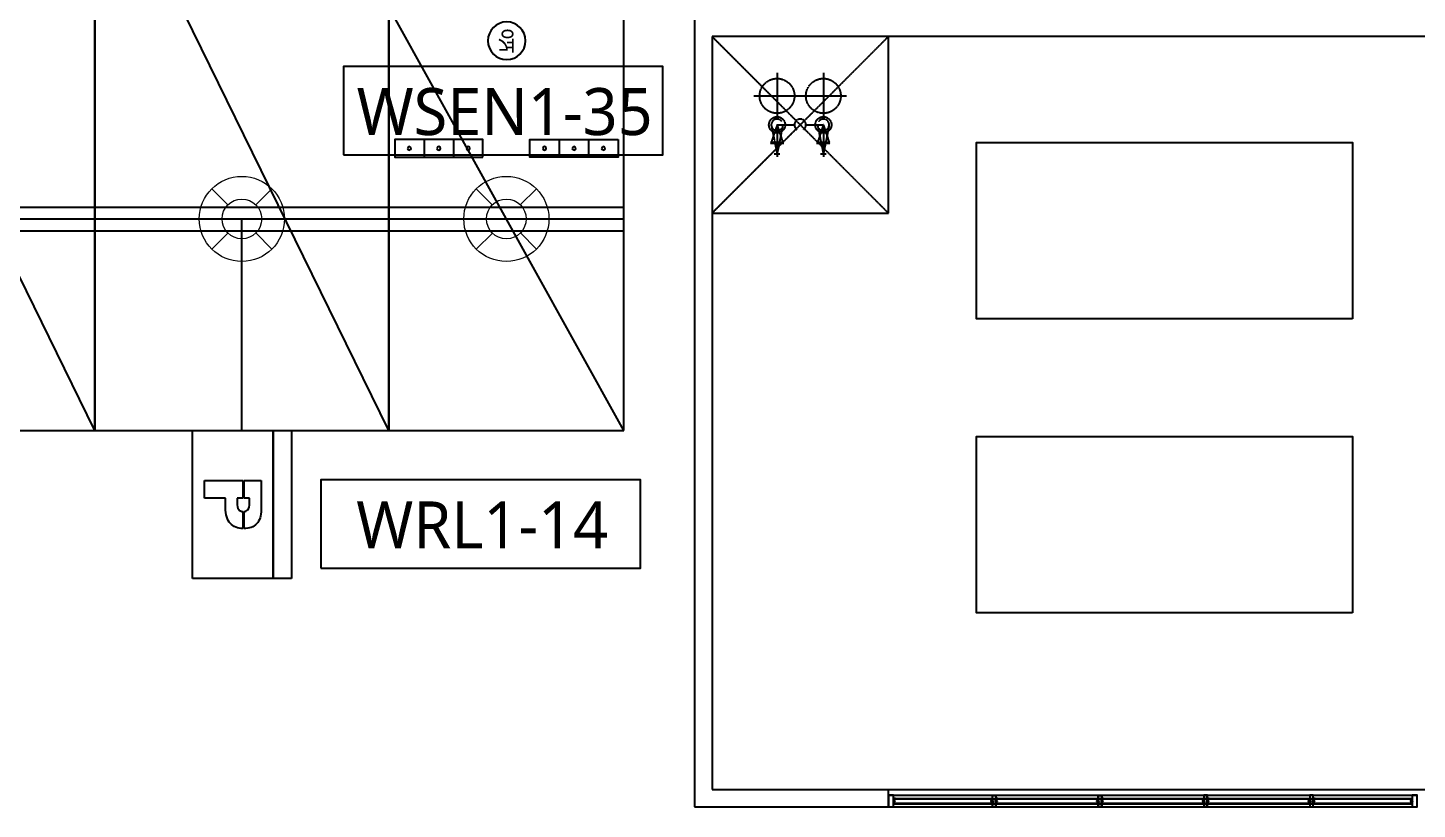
# Model space of a CAD drawing. Header units: millimetres. Extents: x -38475 to 94728, y -31127 to 90245.
# Drawn here: x 8404 to 20224, y 60176 to 66820 of the extents above; entities that cross this region are included whole.
import ezdxf
from ezdxf.enums import TextEntityAlignment as Align

# ---------------------------------------------------------------- set-up
doc = ezdxf.new("R2010")
doc.units = ezdxf.units.MM
doc.linetypes.add('AUDIT_D_080121100638-0', pattern=[0])
doc.linetypes.add('xr_plan$0$CENTER2', pattern=[1.125, 0.75, -0.125, 0.125, -0.125])
for name, color, linetype in [('e-plan', 9, 'Continuous'), ('E-TEXT', 6, 'Continuous'), ('레이스웨이', 3, 'Continuous'), ('만공차등', 6, 'Continuous'), ('유도배선', 6, 'Continuous')]:
    doc.layers.add(name, color=color, linetype=linetype)
doc.layers.add('초음파센서', color=1, linetype='AUDIT_D_080121100638-0', lineweight=13)
doc.styles.add('1', font='malgun_0.ttf')
doc.styles.add('xr_plan$0$신화문자', font='malgun_0.ttf', dxfattribs={"width": 0.9})

# ---------------------------------------------------------------- blocks, each defined once
blk = doc.blocks.new('xr_plan$0$확장형주차')
at = {"layer": 'e-plan', "linetype": 'Continuous'}
blk.add_line((2500, 5100), (0, 0), dxfattribs=at)
at = {"layer": 'e-plan'}
for p, q in [((0, 0), (0, 5100)), ((0, 5100), (2500, 5100)), ((2500, 5100), (2500, 0)), ((300, 1125), (300, 1275)), ((550, 1125), (550, 1275)), ((1950, 1125), (1950, 1275)), ((2200, 1125), (2200, 1275)), ((2500, 0), (0, 0))]:
    blk.add_line(p, q, dxfattribs=at)
for points in [[(800, 1275), (800, 1125), (50, 1125), (50, 1275)], [(2450, 1125), (2450, 1275), (1700, 1275), (1700, 1125)]]:
    blk.add_lwpolyline(points, close=True, dxfattribs=at)
for centre, radius in [((175, 1200), 15), ((425, 1200), 15), ((675, 1200), 15), ((1825, 1200), 15), ((2075, 1200), 15), ((2325, 1200), 15), ((1253, 285), 160)]:
    blk.add_circle(centre, radius, dxfattribs=at)
at = {"layer": 'e-plan', "style": 'xr_plan$0$신화문자', "width": 0.8}
blk.add_text('확', height=160, dxfattribs=at).set_placement((1253, 285), align=Align.MIDDLE_CENTER)
blk = doc.blocks.new('xr_plan$0$경형직각주차')
at = {"layer": 'e-plan', "linetype": 'Continuous'}
blk.add_line((2000, 3600), (0, 0), dxfattribs=at)
at = {"layer": 'e-plan'}
for p, q in [((0, 0), (0, 3600)), ((0, 3600), (2000, 3600)), ((2000, 3600), (2000, 0)), ((300, 1125), (300, 1275)), ((550, 1125), (550, 1275)), ((1450, 1125), (1450, 1275)), ((1700, 1125), (1700, 1275)), ((2000, 0), (0, 0))]:
    blk.add_line(p, q, dxfattribs=at)
for points in [[(800, 1275), (800, 1125), (50, 1125), (50, 1275)], [(1950, 1125), (1950, 1275), (1200, 1275), (1200, 1125)]]:
    blk.add_lwpolyline(points, close=True, dxfattribs=at)
for centre, radius in [((175, 1200), 15), ((425, 1200), 15), ((675, 1200), 15), ((1325, 1200), 15), ((1575, 1200), 15), ((1825, 1200), 15), ((1003, 285), 160)]:
    blk.add_circle(centre, radius, dxfattribs=at)
at = {"layer": 'e-plan', "style": 'xr_plan$0$신화문자', "width": 0.8}
blk.add_text('경', height=160, dxfattribs=at).set_placement((1003, 285), align=Align.MIDDLE_CENTER)
blk = doc.blocks.new('Xref-지하2층')
at = {"layer": 'e-plan', "linetype": 'Continuous'}
for p, q in [((17600, 80300), (17600, 72100)), ((17750, 78650), (17750, 72250)), ((32000, 78650), (17750, 78650)), ((17750, 72250), (19250, 72250)), ((19250, 72100), (19250, 72250)), ((19250, 72250), (28250, 72250)), ((17600, 72100), (19250, 72100))]:
    blk.add_line(p, q, dxfattribs=at)
at = {"layer": 'e-plan', "linetype": 'xr_plan$0$CENTER2'}
for p, q in [((19250, 78650), (17750, 77150)), ((17750, 78650), (19250, 77150)), ((18303, 78343), (18303, 77949)), ((18697, 78343), (18697, 77949)), ((18106, 78146), (18894, 78146)), ((18303, 77900), (18254, 77752)), ((18303, 77900), (18451, 77900)), ((18303, 77900), (18303, 77629)), ((18303, 77900), (18352, 77752)), ((18549, 77900), (18697, 77900)), ((18697, 77900), (18648, 77752)), ((18697, 77900), (18746, 77752)), ((18697, 77900), (18697, 77629)), ((18255, 77891), (18303, 77654)), ((18351, 77890), (18303, 77654)), ((18648, 77891), (18697, 77654)), ((18745, 77890), (18697, 77654)), ((18244, 77752), (18362, 77752)), ((18244, 77743), (18362, 77743)), ((18638, 77752), (18756, 77752)), ((18638, 77743), (18756, 77743)), ((18279, 77654), (18328, 77654)), ((18672, 77654), (18721, 77654))]:
    blk.add_line(p, q, dxfattribs=at)
at = {"layer": 'e-plan'}
for p, q in [((19295, 72200), (19250, 72200)), ((19293, 72198), (19252, 72198)), ((19308, 72150), (19284, 72150)), ((19308, 72150), (19284, 72150)), ((19290, 72152), (19289, 72152)), ((19289, 72152), (19289, 72151)), ((19290, 72152), (19289, 72152)), ((19289, 72152), (19289, 72151)), ((19289, 72151), (19289, 72151)), ((19289, 72151), (19289, 72151)), ((19289, 72150), (19289, 72149)), ((19289, 72150), (19289, 72149)), ((19289, 72149), (19289, 72149)), ((19289, 72149), (19289, 72149)), ((19290, 72148), (19289, 72148)), ((19290, 72148), (19289, 72148)), ((19290, 72152), (19291, 72152)), ((19290, 72152), (19290, 72151)), ((19290, 72152), (19291, 72152)), ((19290, 72152), (19290, 72151)), ((19290, 72151), (19291, 72151)), ((19290, 72151), (19291, 72151)), ((19290, 72149), (19291, 72149)), ((19290, 72149), (19290, 72148)), ((19290, 72149), (19291, 72149)), ((19290, 72149), (19290, 72148)), ((19290, 72148), (19291, 72148)), ((19290, 72148), (19291, 72148)), ((19292, 72152), (19295, 72152)), ((19292, 72152), (19295, 72152)), ((19292, 72151), (19295, 72151)), ((19292, 72151), (19295, 72151)), ((19292, 72149), (19295, 72149)), ((19292, 72149), (19295, 72149)), ((19292, 72148), (19295, 72148)), ((19292, 72148), (19295, 72148)), ((19295, 72200), (23705, 72200)), ((19310, 72172), (19295, 72172)), ((19295, 72172), (19295, 72170)), ((19310, 72172), (19295, 72172)), ((19295, 72172), (19295, 72170)), ((19297, 72170), (19295, 72170)), ((19297, 72170), (19295, 72170)), ((19295, 72130), (19295, 72128)), ((19297, 72130), (19295, 72130)), ((19295, 72130), (19295, 72128)), ((19297, 72130), (19295, 72130)), ((19295, 72128), (19310, 72128)), ((19295, 72128), (19310, 72128)), ((19300, 72171), (19297, 72171)), ((19297, 72171), (19297, 72170)), ((19300, 72171), (19297, 72171)), ((19297, 72171), (19297, 72170)), ((19297, 72152), (19299, 72152)), ((19297, 72152), (19299, 72152)), ((19297, 72151), (19299, 72151)), ((19297, 72151), (19299, 72151)), ((19297, 72149), (19299, 72149)), ((19297, 72149), (19299, 72149)), ((19297, 72148), (19299, 72148)), ((19297, 72148), (19299, 72148)), ((19297, 72130), (19297, 72129)), ((19297, 72130), (19297, 72129)), ((19297, 72129), (19300, 72129)), ((19297, 72129), (19300, 72129)), ((19300, 72129), (19300, 72171)), ((19300, 72129), (19300, 72171)), ((19301, 72152), (19302, 72152)), ((19301, 72152), (19302, 72152)), ((19301, 72151), (19302, 72151)), ((19301, 72151), (19302, 72151)), ((19301, 72149), (19302, 72149)), ((19301, 72149), (19302, 72149)), ((19301, 72148), (19302, 72148)), ((19301, 72148), (19302, 72148)), ((19308, 72171), (19302, 72171)), ((19302, 72129), (19302, 72171)), ((19308, 72171), (19302, 72171)), ((19302, 72129), (19302, 72171)), ((19302, 72146), (19302, 72154)), ((19302, 72154), (19303, 72154)), ((19302, 72146), (19302, 72154)), ((19302, 72154), (19303, 72154)), ((19303, 72146), (19302, 72146)), ((19303, 72146), (19302, 72146)), ((19302, 72129), (19308, 72129)), ((19302, 72129), (19308, 72129)), ((19304, 72154), (19303, 72154)), ((19304, 72154), (19303, 72154)), ((19303, 72150), (19304, 72151)), ((19303, 72150), (19304, 72151)), ((19303, 72150), (19303, 72150)), ((19303, 72150), (19304, 72149)), ((19303, 72150), (19303, 72150)), ((19303, 72150), (19304, 72149)), ((19303, 72146), (19304, 72146)), ((19303, 72146), (19304, 72146)), ((19305, 72153), (19304, 72154)), ((19305, 72153), (19304, 72154)), ((19304, 72151), (19305, 72152)), ((19304, 72151), (19305, 72152)), ((19304, 72149), (19305, 72149)), ((19304, 72149), (19305, 72149)), ((19304, 72146), (19305, 72147)), ((19304, 72146), (19305, 72147)), ((19305, 72151), (19305, 72153)), ((19305, 72153), (19305, 72153)), ((19305, 72152), (19305, 72153)), ((19305, 72151), (19305, 72153)), ((19305, 72153), (19305, 72153)), ((19305, 72152), (19305, 72153)), ((19305, 72149), (19305, 72151)), ((19305, 72149), (19305, 72151)), ((19305, 72148), (19305, 72149)), ((19305, 72149), (19305, 72148)), ((19305, 72148), (19305, 72149)), ((19305, 72149), (19305, 72148)), ((19305, 72147), (19305, 72148)), ((19305, 72147), (19305, 72148)), ((19308, 72168), (19308, 72171)), ((19308, 72168), (19308, 72171)), ((19308, 72168), (19310, 72168)), ((19308, 72168), (19310, 72168)), ((19308, 72129), (19308, 72132)), ((19308, 72132), (19310, 72132)), ((19308, 72129), (19308, 72132)), ((19308, 72132), (19310, 72132)), ((19310, 72168), (19310, 72172)), ((19310, 72168), (19310, 72172)), ((19310, 72172), (23705, 72172)), ((19310, 72168), (23705, 72168)), ((19310, 72128), (19310, 72132)), ((19310, 72128), (19310, 72132)), ((19310, 72132), (23705, 72132)), ((19310, 72128), (23705, 72128)), ((20120, 72172), (20135, 72172)), ((20120, 72168), (20120, 72172)), ((20120, 72168), (20120, 72172)), ((20120, 72172), (20135, 72172)), ((20122, 72168), (20120, 72168)), ((20122, 72168), (20120, 72168)), ((20120, 72128), (20120, 72132)), ((20122, 72132), (20120, 72132)), ((20120, 72128), (20120, 72132)), ((20122, 72132), (20120, 72132)), ((20135, 72128), (20120, 72128)), ((20135, 72128), (20120, 72128)), ((20122, 72171), (20128, 72171)), ((20122, 72168), (20122, 72171)), ((20122, 72171), (20128, 72171)), ((20122, 72168), (20122, 72171)), ((20122, 72150), (20146, 72150)), ((20122, 72150), (20146, 72150)), ((20122, 72129), (20122, 72132)), ((20122, 72129), (20122, 72132)), ((20128, 72129), (20122, 72129)), ((20128, 72129), (20122, 72129)), ((20125, 72153), (20126, 72154)), ((20125, 72153), (20126, 72154)), ((20125, 72151), (20125, 72153)), ((20125, 72153), (20125, 72153)), ((20125, 72152), (20125, 72153)), ((20125, 72151), (20125, 72153)), ((20125, 72153), (20125, 72153)), ((20125, 72152), (20125, 72153)), ((20126, 72151), (20125, 72152)), ((20126, 72151), (20125, 72152)), ((20125, 72149), (20125, 72151)), ((20125, 72149), (20125, 72151)), ((20125, 72148), (20125, 72149)), ((20126, 72149), (20125, 72149)), ((20125, 72149), (20125, 72148)), ((20125, 72148), (20125, 72149)), ((20125, 72149), (20125, 72148)), ((20126, 72149), (20125, 72149)), ((20125, 72147), (20125, 72148)), ((20125, 72147), (20125, 72148)), ((20126, 72146), (20125, 72147)), ((20126, 72146), (20125, 72147)), ((20126, 72154), (20127, 72154)), ((20126, 72154), (20127, 72154)), ((20127, 72150), (20126, 72151)), ((20127, 72150), (20126, 72151)), ((20127, 72150), (20126, 72149)), ((20127, 72150), (20126, 72149)), ((20127, 72146), (20126, 72146)), ((20127, 72146), (20126, 72146)), ((20128, 72154), (20127, 72154)), ((20128, 72154), (20127, 72154)), ((20127, 72150), (20127, 72150)), ((20127, 72150), (20127, 72150)), ((20127, 72146), (20128, 72146)), ((20127, 72146), (20128, 72146)), ((20128, 72129), (20128, 72171)), ((20128, 72129), (20128, 72171)), ((20128, 72146), (20128, 72154)), ((20128, 72146), (20128, 72154)), ((20129, 72152), (20128, 72152)), ((20129, 72152), (20128, 72152)), ((20129, 72151), (20128, 72151)), ((20129, 72151), (20128, 72151)), ((20129, 72149), (20128, 72149)), ((20129, 72149), (20128, 72149)), ((20129, 72148), (20128, 72148)), ((20129, 72148), (20128, 72148)), ((20130, 72171), (20133, 72171)), ((20130, 72129), (20130, 72171)), ((20130, 72171), (20133, 72171)), ((20130, 72129), (20130, 72171)), ((20133, 72129), (20130, 72129)), ((20133, 72129), (20130, 72129)), ((20133, 72152), (20131, 72152)), ((20133, 72152), (20131, 72152)), ((20133, 72151), (20131, 72151)), ((20133, 72151), (20131, 72151)), ((20133, 72149), (20131, 72149)), ((20133, 72149), (20131, 72149)), ((20133, 72148), (20131, 72148)), ((20133, 72148), (20131, 72148)), ((20133, 72171), (20133, 72170)), ((20133, 72171), (20133, 72170)), ((20133, 72170), (20135, 72170)), ((20133, 72170), (20135, 72170)), ((20133, 72130), (20133, 72129)), ((20133, 72130), (20135, 72130)), ((20133, 72130), (20133, 72129)), ((20133, 72130), (20135, 72130)), ((20135, 72172), (20135, 72170)), ((20135, 72172), (20135, 72170)), ((20138, 72152), (20135, 72152)), ((20138, 72152), (20135, 72152)), ((20138, 72151), (20135, 72151)), ((20138, 72151), (20135, 72151)), ((20138, 72149), (20135, 72149)), ((20138, 72149), (20135, 72149)), ((20138, 72148), (20135, 72148)), ((20138, 72148), (20135, 72148)), ((20135, 72130), (20135, 72128)), ((20135, 72130), (20135, 72128)), ((20140, 72152), (20139, 72152)), ((20140, 72152), (20139, 72152)), ((20140, 72151), (20139, 72151)), ((20140, 72151), (20139, 72151)), ((20140, 72149), (20139, 72149)), ((20140, 72149), (20139, 72149)), ((20140, 72148), (20139, 72148)), ((20140, 72148), (20139, 72148)), ((20140, 72152), (20140, 72151)), ((20140, 72152), (20141, 72152)), ((20140, 72152), (20140, 72151)), ((20140, 72152), (20141, 72152)), ((20140, 72149), (20140, 72148)), ((20140, 72149), (20140, 72148)), ((20140, 72148), (20141, 72148)), ((20140, 72148), (20141, 72148)), ((20141, 72152), (20141, 72151)), ((20141, 72152), (20141, 72151)), ((20141, 72151), (20141, 72151)), ((20141, 72151), (20141, 72151)), ((20141, 72150), (20141, 72149)), ((20141, 72150), (20141, 72149)), ((20141, 72149), (20141, 72149)), ((20141, 72149), (20141, 72149)), ((20178, 72150), (20154, 72150)), ((20178, 72150), (20154, 72150)), ((20160, 72152), (20159, 72152)), ((20159, 72152), (20159, 72151)), ((20160, 72152), (20159, 72152)), ((20159, 72152), (20159, 72151)), ((20159, 72151), (20159, 72151)), ((20159, 72151), (20159, 72151)), ((20159, 72150), (20159, 72149)), ((20159, 72150), (20159, 72149)), ((20159, 72149), (20159, 72149)), ((20159, 72149), (20159, 72149)), ((20160, 72148), (20159, 72148)), ((20160, 72148), (20159, 72148)), ((20160, 72152), (20161, 72152)), ((20160, 72152), (20160, 72151)), ((20160, 72152), (20161, 72152)), ((20160, 72152), (20160, 72151)), ((20160, 72151), (20161, 72151)), ((20160, 72151), (20161, 72151)), ((20160, 72149), (20161, 72149)), ((20160, 72149), (20160, 72148)), ((20160, 72149), (20161, 72149)), ((20160, 72149), (20160, 72148)), ((20160, 72148), (20161, 72148)), ((20160, 72148), (20161, 72148)), ((20162, 72152), (20165, 72152)), ((20162, 72152), (20165, 72152)), ((20162, 72151), (20165, 72151)), ((20162, 72151), (20165, 72151)), ((20162, 72149), (20165, 72149)), ((20162, 72149), (20165, 72149)), ((20162, 72148), (20165, 72148)), ((20162, 72148), (20165, 72148)), ((20180, 72172), (20165, 72172)), ((20165, 72172), (20165, 72170)), ((20180, 72172), (20165, 72172)), ((20165, 72172), (20165, 72170)), ((20167, 72170), (20165, 72170)), ((20167, 72170), (20165, 72170)), ((20165, 72130), (20165, 72128)), ((20167, 72130), (20165, 72130)), ((20165, 72130), (20165, 72128)), ((20167, 72130), (20165, 72130)), ((20165, 72128), (20180, 72128)), ((20165, 72128), (20180, 72128)), ((20170, 72171), (20167, 72171)), ((20167, 72171), (20167, 72170)), ((20170, 72171), (20167, 72171)), ((20167, 72171), (20167, 72170)), ((20167, 72152), (20169, 72152)), ((20167, 72152), (20169, 72152)), ((20167, 72151), (20169, 72151)), ((20167, 72151), (20169, 72151)), ((20167, 72149), (20169, 72149)), ((20167, 72149), (20169, 72149)), ((20167, 72148), (20169, 72148)), ((20167, 72148), (20169, 72148)), ((20167, 72130), (20167, 72129)), ((20167, 72130), (20167, 72129)), ((20167, 72129), (20170, 72129)), ((20167, 72129), (20170, 72129)), ((20170, 72129), (20170, 72171)), ((20170, 72129), (20170, 72171)), ((20171, 72152), (20172, 72152)), ((20171, 72152), (20172, 72152)), ((20171, 72151), (20172, 72151)), ((20171, 72151), (20172, 72151)), ((20171, 72149), (20172, 72149)), ((20171, 72149), (20172, 72149)), ((20171, 72148), (20172, 72148)), ((20171, 72148), (20172, 72148)), ((20178, 72171), (20172, 72171)), ((20172, 72129), (20172, 72171)), ((20178, 72171), (20172, 72171)), ((20172, 72129), (20172, 72171)), ((20172, 72146), (20172, 72154)), ((20172, 72154), (20173, 72154)), ((20172, 72146), (20172, 72154)), ((20172, 72154), (20173, 72154)), ((20173, 72146), (20172, 72146)), ((20173, 72146), (20172, 72146)), ((20172, 72129), (20178, 72129)), ((20172, 72129), (20178, 72129)), ((20174, 72154), (20173, 72154)), ((20174, 72154), (20173, 72154)), ((20173, 72150), (20174, 72151)), ((20173, 72150), (20174, 72151)), ((20173, 72150), (20173, 72150)), ((20173, 72150), (20174, 72149)), ((20173, 72150), (20173, 72150)), ((20173, 72150), (20174, 72149)), ((20173, 72146), (20174, 72146)), ((20173, 72146), (20174, 72146)), ((20175, 72153), (20174, 72154)), ((20175, 72153), (20174, 72154)), ((20174, 72151), (20175, 72152)), ((20174, 72151), (20175, 72152)), ((20174, 72149), (20175, 72149)), ((20174, 72149), (20175, 72149)), ((20174, 72146), (20175, 72147)), ((20174, 72146), (20175, 72147)), ((20175, 72151), (20175, 72153)), ((20175, 72153), (20175, 72153)), ((20175, 72152), (20175, 72153)), ((20175, 72151), (20175, 72153)), ((20175, 72153), (20175, 72153)), ((20175, 72152), (20175, 72153)), ((20175, 72149), (20175, 72151)), ((20175, 72149), (20175, 72151)), ((20175, 72148), (20175, 72149)), ((20175, 72149), (20175, 72148)), ((20175, 72148), (20175, 72149)), ((20175, 72149), (20175, 72148)), ((20175, 72147), (20175, 72148)), ((20175, 72147), (20175, 72148)), ((20178, 72168), (20178, 72171)), ((20178, 72168), (20178, 72171)), ((20178, 72168), (20180, 72168)), ((20178, 72168), (20180, 72168)), ((20178, 72129), (20178, 72132)), ((20178, 72132), (20180, 72132)), ((20178, 72129), (20178, 72132)), ((20178, 72132), (20180, 72132)), ((20180, 72168), (20180, 72172)), ((20180, 72168), (20180, 72172)), ((20180, 72128), (20180, 72132)), ((20180, 72128), (20180, 72132)), ((21020, 72172), (21035, 72172)), ((21020, 72168), (21020, 72172)), ((21020, 72168), (21020, 72172)), ((21020, 72172), (21035, 72172)), ((21022, 72168), (21020, 72168)), ((21022, 72168), (21020, 72168)), ((21020, 72128), (21020, 72132)), ((21022, 72132), (21020, 72132)), ((21020, 72128), (21020, 72132)), ((21022, 72132), (21020, 72132)), ((21035, 72128), (21020, 72128)), ((21035, 72128), (21020, 72128)), ((21022, 72171), (21028, 72171)), ((21022, 72168), (21022, 72171)), ((21022, 72171), (21028, 72171)), ((21022, 72168), (21022, 72171)), ((21022, 72150), (21046, 72150)), ((21022, 72150), (21046, 72150)), ((21022, 72129), (21022, 72132)), ((21022, 72129), (21022, 72132)), ((21028, 72129), (21022, 72129)), ((21028, 72129), (21022, 72129)), ((21025, 72153), (21026, 72154)), ((21025, 72153), (21026, 72154)), ((21025, 72151), (21025, 72153)), ((21025, 72153), (21025, 72153)), ((21025, 72152), (21025, 72153)), ((21025, 72151), (21025, 72153)), ((21025, 72153), (21025, 72153)), ((21025, 72152), (21025, 72153)), ((21026, 72151), (21025, 72152)), ((21026, 72151), (21025, 72152)), ((21025, 72149), (21025, 72151)), ((21025, 72149), (21025, 72151)), ((21025, 72148), (21025, 72149)), ((21026, 72149), (21025, 72149)), ((21025, 72149), (21025, 72148)), ((21025, 72148), (21025, 72149)), ((21025, 72149), (21025, 72148)), ((21026, 72149), (21025, 72149)), ((21025, 72147), (21025, 72148)), ((21025, 72147), (21025, 72148)), ((21026, 72146), (21025, 72147)), ((21026, 72146), (21025, 72147)), ((21026, 72154), (21027, 72154)), ((21026, 72154), (21027, 72154)), ((21027, 72150), (21026, 72151)), ((21027, 72150), (21026, 72151)), ((21027, 72150), (21026, 72149)), ((21027, 72150), (21026, 72149)), ((21027, 72146), (21026, 72146)), ((21027, 72146), (21026, 72146)), ((21028, 72154), (21027, 72154)), ((21028, 72154), (21027, 72154)), ((21027, 72150), (21027, 72150)), ((21027, 72150), (21027, 72150)), ((21027, 72146), (21028, 72146)), ((21027, 72146), (21028, 72146)), ((21028, 72129), (21028, 72171)), ((21028, 72129), (21028, 72171)), ((21028, 72146), (21028, 72154)), ((21028, 72146), (21028, 72154)), ((21029, 72152), (21028, 72152)), ((21029, 72152), (21028, 72152)), ((21029, 72151), (21028, 72151)), ((21029, 72151), (21028, 72151)), ((21029, 72149), (21028, 72149)), ((21029, 72149), (21028, 72149)), ((21029, 72148), (21028, 72148)), ((21029, 72148), (21028, 72148)), ((21030, 72171), (21033, 72171)), ((21030, 72129), (21030, 72171)), ((21030, 72171), (21033, 72171)), ((21030, 72129), (21030, 72171)), ((21033, 72129), (21030, 72129)), ((21033, 72129), (21030, 72129)), ((21033, 72152), (21031, 72152)), ((21033, 72152), (21031, 72152)), ((21033, 72151), (21031, 72151)), ((21033, 72151), (21031, 72151)), ((21033, 72149), (21031, 72149)), ((21033, 72149), (21031, 72149)), ((21033, 72148), (21031, 72148)), ((21033, 72148), (21031, 72148)), ((21033, 72171), (21033, 72170)), ((21033, 72171), (21033, 72170)), ((21033, 72170), (21035, 72170)), ((21033, 72170), (21035, 72170)), ((21033, 72130), (21033, 72129)), ((21033, 72130), (21035, 72130)), ((21033, 72130), (21033, 72129)), ((21033, 72130), (21035, 72130)), ((21035, 72172), (21035, 72170)), ((21035, 72172), (21035, 72170)), ((21038, 72152), (21035, 72152)), ((21038, 72152), (21035, 72152)), ((21038, 72151), (21035, 72151)), ((21038, 72151), (21035, 72151)), ((21038, 72149), (21035, 72149)), ((21038, 72149), (21035, 72149)), ((21038, 72148), (21035, 72148)), ((21038, 72148), (21035, 72148)), ((21035, 72130), (21035, 72128)), ((21035, 72130), (21035, 72128)), ((21040, 72152), (21039, 72152)), ((21040, 72152), (21039, 72152)), ((21040, 72151), (21039, 72151)), ((21040, 72151), (21039, 72151)), ((21040, 72149), (21039, 72149)), ((21040, 72149), (21039, 72149)), ((21040, 72148), (21039, 72148)), ((21040, 72148), (21039, 72148)), ((21040, 72152), (21040, 72151)), ((21040, 72152), (21041, 72152)), ((21040, 72152), (21040, 72151)), ((21040, 72152), (21041, 72152)), ((21040, 72149), (21040, 72148)), ((21040, 72149), (21040, 72148)), ((21040, 72148), (21041, 72148)), ((21040, 72148), (21041, 72148)), ((21041, 72152), (21041, 72151)), ((21041, 72152), (21041, 72151)), ((21041, 72151), (21041, 72151)), ((21041, 72151), (21041, 72151)), ((21041, 72150), (21041, 72149)), ((21041, 72150), (21041, 72149)), ((21041, 72149), (21041, 72149)), ((21041, 72149), (21041, 72149)), ((21078, 72150), (21054, 72150)), ((21078, 72150), (21054, 72150)), ((21060, 72152), (21059, 72152)), ((21059, 72152), (21059, 72151)), ((21060, 72152), (21059, 72152)), ((21059, 72152), (21059, 72151)), ((21059, 72151), (21059, 72151)), ((21059, 72151), (21059, 72151)), ((21059, 72150), (21059, 72149)), ((21059, 72150), (21059, 72149)), ((21059, 72149), (21059, 72149)), ((21059, 72149), (21059, 72149)), ((21060, 72148), (21059, 72148)), ((21060, 72148), (21059, 72148)), ((21060, 72152), (21061, 72152)), ((21060, 72152), (21060, 72151)), ((21060, 72152), (21061, 72152)), ((21060, 72152), (21060, 72151)), ((21060, 72151), (21061, 72151)), ((21060, 72151), (21061, 72151)), ((21060, 72149), (21061, 72149)), ((21060, 72149), (21060, 72148)), ((21060, 72149), (21061, 72149)), ((21060, 72149), (21060, 72148)), ((21060, 72148), (21061, 72148)), ((21060, 72148), (21061, 72148)), ((21062, 72152), (21065, 72152)), ((21062, 72152), (21065, 72152)), ((21062, 72151), (21065, 72151)), ((21062, 72151), (21065, 72151)), ((21062, 72149), (21065, 72149)), ((21062, 72149), (21065, 72149)), ((21062, 72148), (21065, 72148)), ((21062, 72148), (21065, 72148)), ((21080, 72172), (21065, 72172)), ((21065, 72172), (21065, 72170)), ((21080, 72172), (21065, 72172)), ((21065, 72172), (21065, 72170)), ((21067, 72170), (21065, 72170)), ((21067, 72170), (21065, 72170)), ((21065, 72130), (21065, 72128)), ((21067, 72130), (21065, 72130)), ((21065, 72130), (21065, 72128)), ((21067, 72130), (21065, 72130)), ((21065, 72128), (21080, 72128)), ((21065, 72128), (21080, 72128)), ((21070, 72171), (21067, 72171)), ((21067, 72171), (21067, 72170)), ((21070, 72171), (21067, 72171)), ((21067, 72171), (21067, 72170)), ((21067, 72152), (21069, 72152)), ((21067, 72152), (21069, 72152)), ((21067, 72151), (21069, 72151)), ((21067, 72151), (21069, 72151)), ((21067, 72149), (21069, 72149)), ((21067, 72149), (21069, 72149)), ((21067, 72148), (21069, 72148)), ((21067, 72148), (21069, 72148)), ((21067, 72130), (21067, 72129)), ((21067, 72130), (21067, 72129)), ((21067, 72129), (21070, 72129)), ((21067, 72129), (21070, 72129)), ((21070, 72129), (21070, 72171)), ((21070, 72129), (21070, 72171)), ((21071, 72152), (21072, 72152)), ((21071, 72152), (21072, 72152)), ((21071, 72151), (21072, 72151)), ((21071, 72151), (21072, 72151)), ((21071, 72149), (21072, 72149)), ((21071, 72149), (21072, 72149)), ((21071, 72148), (21072, 72148)), ((21071, 72148), (21072, 72148)), ((21078, 72171), (21072, 72171)), ((21072, 72129), (21072, 72171)), ((21078, 72171), (21072, 72171)), ((21072, 72129), (21072, 72171)), ((21072, 72146), (21072, 72154)), ((21072, 72154), (21073, 72154)), ((21072, 72146), (21072, 72154)), ((21072, 72154), (21073, 72154)), ((21073, 72146), (21072, 72146)), ((21073, 72146), (21072, 72146)), ((21072, 72129), (21078, 72129)), ((21072, 72129), (21078, 72129)), ((21074, 72154), (21073, 72154)), ((21074, 72154), (21073, 72154)), ((21073, 72150), (21074, 72151)), ((21073, 72150), (21074, 72151)), ((21073, 72150), (21073, 72150)), ((21073, 72150), (21074, 72149)), ((21073, 72150), (21073, 72150)), ((21073, 72150), (21074, 72149)), ((21073, 72146), (21074, 72146)), ((21073, 72146), (21074, 72146)), ((21075, 72153), (21074, 72154)), ((21075, 72153), (21074, 72154)), ((21074, 72151), (21075, 72152)), ((21074, 72151), (21075, 72152)), ((21074, 72149), (21075, 72149)), ((21074, 72149), (21075, 72149)), ((21074, 72146), (21075, 72147)), ((21074, 72146), (21075, 72147)), ((21075, 72151), (21075, 72153)), ((21075, 72153), (21075, 72153)), ((21075, 72152), (21075, 72153)), ((21075, 72151), (21075, 72153)), ((21075, 72153), (21075, 72153)), ((21075, 72152), (21075, 72153)), ((21075, 72149), (21075, 72151)), ((21075, 72149), (21075, 72151)), ((21075, 72148), (21075, 72149)), ((21075, 72149), (21075, 72148)), ((21075, 72148), (21075, 72149)), ((21075, 72149), (21075, 72148)), ((21075, 72147), (21075, 72148)), ((21075, 72147), (21075, 72148)), ((21078, 72168), (21078, 72171)), ((21078, 72168), (21078, 72171)), ((21078, 72168), (21080, 72168)), ((21078, 72168), (21080, 72168)), ((21078, 72129), (21078, 72132)), ((21078, 72132), (21080, 72132)), ((21078, 72129), (21078, 72132)), ((21078, 72132), (21080, 72132)), ((21080, 72168), (21080, 72172)), ((21080, 72168), (21080, 72172)), ((21080, 72128), (21080, 72132)), ((21080, 72128), (21080, 72132)), ((21920, 72168), (21920, 72172)), ((21920, 72172), (21935, 72172)), ((21920, 72168), (21920, 72172)), ((21920, 72172), (21935, 72172)), ((21922, 72168), (21920, 72168)), ((21922, 72168), (21920, 72168)), ((21920, 72128), (21920, 72132)), ((21922, 72132), (21920, 72132)), ((21920, 72128), (21920, 72132)), ((21922, 72132), (21920, 72132)), ((21935, 72128), (21920, 72128)), ((21935, 72128), (21920, 72128)), ((21922, 72171), (21928, 72171)), ((21922, 72168), (21922, 72171)), ((21922, 72171), (21928, 72171)), ((21922, 72168), (21922, 72171)), ((21922, 72150), (21946, 72150)), ((21922, 72150), (21946, 72150)), ((21922, 72129), (21922, 72132)), ((21922, 72129), (21922, 72132)), ((21928, 72129), (21922, 72129)), ((21928, 72129), (21922, 72129)), ((21925, 72153), (21926, 72154)), ((21925, 72153), (21926, 72154)), ((21925, 72151), (21925, 72153)), ((21925, 72153), (21925, 72153)), ((21925, 72152), (21925, 72153)), ((21925, 72151), (21925, 72153)), ((21925, 72153), (21925, 72153)), ((21925, 72152), (21925, 72153)), ((21926, 72151), (21925, 72152)), ((21926, 72151), (21925, 72152)), ((21925, 72149), (21925, 72151)), ((21925, 72149), (21925, 72151)), ((21925, 72148), (21925, 72149)), ((21926, 72149), (21925, 72149)), ((21925, 72149), (21925, 72148)), ((21925, 72148), (21925, 72149)), ((21926, 72149), (21925, 72149)), ((21925, 72149), (21925, 72148)), ((21925, 72147), (21925, 72148)), ((21925, 72147), (21925, 72148)), ((21926, 72146), (21925, 72147)), ((21926, 72146), (21925, 72147)), ((21926, 72154), (21927, 72154)), ((21926, 72154), (21927, 72154)), ((21927, 72150), (21926, 72151)), ((21927, 72150), (21926, 72151)), ((21927, 72150), (21926, 72149)), ((21927, 72150), (21926, 72149)), ((21927, 72146), (21926, 72146)), ((21927, 72146), (21926, 72146)), ((21928, 72154), (21927, 72154)), ((21928, 72154), (21927, 72154)), ((21927, 72150), (21927, 72150)), ((21927, 72150), (21927, 72150)), ((21927, 72146), (21928, 72146)), ((21927, 72146), (21928, 72146)), ((21928, 72129), (21928, 72171)), ((21928, 72129), (21928, 72171)), ((21928, 72146), (21928, 72154)), ((21928, 72146), (21928, 72154)), ((21929, 72152), (21928, 72152)), ((21929, 72152), (21928, 72152)), ((21929, 72151), (21928, 72151)), ((21929, 72151), (21928, 72151)), ((21929, 72149), (21928, 72149)), ((21929, 72149), (21928, 72149)), ((21929, 72148), (21928, 72148)), ((21929, 72148), (21928, 72148)), ((21930, 72171), (21933, 72171)), ((21930, 72129), (21930, 72171)), ((21930, 72171), (21933, 72171)), ((21930, 72129), (21930, 72171)), ((21933, 72129), (21930, 72129)), ((21933, 72129), (21930, 72129)), ((21933, 72152), (21931, 72152)), ((21933, 72152), (21931, 72152)), ((21933, 72151), (21931, 72151)), ((21933, 72151), (21931, 72151)), ((21933, 72149), (21931, 72149)), ((21933, 72149), (21931, 72149)), ((21933, 72148), (21931, 72148)), ((21933, 72148), (21931, 72148)), ((21933, 72171), (21933, 72170)), ((21933, 72171), (21933, 72170)), ((21933, 72170), (21935, 72170)), ((21933, 72170), (21935, 72170)), ((21933, 72130), (21933, 72129)), ((21933, 72130), (21935, 72130)), ((21933, 72130), (21933, 72129)), ((21933, 72130), (21935, 72130)), ((21935, 72172), (21935, 72170)), ((21935, 72172), (21935, 72170)), ((21938, 72152), (21935, 72152)), ((21938, 72152), (21935, 72152)), ((21938, 72151), (21935, 72151)), ((21938, 72151), (21935, 72151)), ((21938, 72149), (21935, 72149)), ((21938, 72149), (21935, 72149)), ((21938, 72148), (21935, 72148)), ((21938, 72148), (21935, 72148)), ((21935, 72130), (21935, 72128)), ((21935, 72130), (21935, 72128)), ((21940, 72152), (21939, 72152)), ((21940, 72152), (21939, 72152)), ((21940, 72151), (21939, 72151)), ((21940, 72151), (21939, 72151)), ((21940, 72149), (21939, 72149)), ((21940, 72149), (21939, 72149)), ((21940, 72148), (21939, 72148)), ((21940, 72148), (21939, 72148)), ((21940, 72152), (21940, 72151)), ((21940, 72152), (21941, 72152)), ((21940, 72152), (21940, 72151)), ((21940, 72152), (21941, 72152)), ((21940, 72149), (21940, 72148)), ((21940, 72149), (21940, 72148)), ((21940, 72148), (21941, 72148)), ((21940, 72148), (21941, 72148)), ((21941, 72152), (21941, 72151)), ((21941, 72152), (21941, 72151)), ((21941, 72151), (21941, 72151)), ((21941, 72151), (21941, 72151)), ((21941, 72150), (21941, 72149)), ((21941, 72150), (21941, 72149)), ((21941, 72149), (21941, 72149)), ((21941, 72149), (21941, 72149)), ((21978, 72150), (21954, 72150)), ((21978, 72150), (21954, 72150)), ((21960, 72152), (21959, 72152)), ((21959, 72152), (21959, 72151)), ((21960, 72152), (21959, 72152)), ((21959, 72152), (21959, 72151)), ((21959, 72151), (21959, 72151)), ((21959, 72151), (21959, 72151)), ((21959, 72150), (21959, 72149)), ((21959, 72150), (21959, 72149)), ((21959, 72149), (21959, 72149)), ((21959, 72149), (21959, 72149)), ((21960, 72148), (21959, 72148)), ((21960, 72148), (21959, 72148)), ((21960, 72152), (21961, 72152)), ((21960, 72152), (21960, 72151)), ((21960, 72152), (21961, 72152)), ((21960, 72152), (21960, 72151)), ((21960, 72151), (21961, 72151)), ((21960, 72151), (21961, 72151)), ((21960, 72149), (21961, 72149)), ((21960, 72149), (21960, 72148)), ((21960, 72149), (21961, 72149)), ((21960, 72149), (21960, 72148)), ((21960, 72148), (21961, 72148)), ((21960, 72148), (21961, 72148)), ((21962, 72152), (21965, 72152)), ((21962, 72152), (21965, 72152)), ((21962, 72151), (21965, 72151)), ((21962, 72151), (21965, 72151)), ((21962, 72149), (21965, 72149)), ((21962, 72149), (21965, 72149)), ((21962, 72148), (21965, 72148)), ((21962, 72148), (21965, 72148)), ((21980, 72172), (21965, 72172)), ((21965, 72172), (21965, 72170)), ((21965, 72172), (21965, 72170)), ((21980, 72172), (21965, 72172)), ((21967, 72170), (21965, 72170)), ((21967, 72170), (21965, 72170)), ((21965, 72130), (21965, 72128)), ((21967, 72130), (21965, 72130)), ((21965, 72130), (21965, 72128)), ((21967, 72130), (21965, 72130)), ((21965, 72128), (21980, 72128)), ((21965, 72128), (21980, 72128)), ((21970, 72171), (21967, 72171)), ((21967, 72171), (21967, 72170)), ((21970, 72171), (21967, 72171)), ((21967, 72171), (21967, 72170)), ((21967, 72152), (21969, 72152)), ((21967, 72152), (21969, 72152)), ((21967, 72151), (21969, 72151)), ((21967, 72151), (21969, 72151)), ((21967, 72149), (21969, 72149)), ((21967, 72149), (21969, 72149)), ((21967, 72148), (21969, 72148)), ((21967, 72148), (21969, 72148)), ((21967, 72130), (21967, 72129)), ((21967, 72130), (21967, 72129)), ((21967, 72129), (21970, 72129)), ((21967, 72129), (21970, 72129)), ((21970, 72129), (21970, 72171)), ((21970, 72129), (21970, 72171)), ((21971, 72152), (21972, 72152)), ((21971, 72152), (21972, 72152)), ((21971, 72151), (21972, 72151)), ((21971, 72151), (21972, 72151)), ((21971, 72149), (21972, 72149)), ((21971, 72149), (21972, 72149)), ((21971, 72148), (21972, 72148)), ((21971, 72148), (21972, 72148)), ((21978, 72171), (21972, 72171)), ((21972, 72129), (21972, 72171)), ((21978, 72171), (21972, 72171)), ((21972, 72129), (21972, 72171)), ((21972, 72146), (21972, 72154)), ((21972, 72154), (21973, 72154)), ((21972, 72146), (21972, 72154)), ((21972, 72154), (21973, 72154)), ((21973, 72146), (21972, 72146)), ((21973, 72146), (21972, 72146)), ((21972, 72129), (21978, 72129)), ((21972, 72129), (21978, 72129)), ((21974, 72154), (21973, 72154)), ((21974, 72154), (21973, 72154)), ((21973, 72150), (21974, 72151)), ((21973, 72150), (21974, 72151)), ((21973, 72150), (21973, 72150)), ((21973, 72150), (21974, 72149)), ((21973, 72150), (21973, 72150)), ((21973, 72150), (21974, 72149)), ((21973, 72146), (21974, 72146)), ((21973, 72146), (21974, 72146)), ((21975, 72153), (21974, 72154)), ((21975, 72153), (21974, 72154)), ((21974, 72151), (21975, 72152)), ((21974, 72151), (21975, 72152)), ((21974, 72149), (21975, 72149)), ((21974, 72149), (21975, 72149)), ((21974, 72146), (21975, 72147)), ((21974, 72146), (21975, 72147)), ((21975, 72151), (21975, 72153)), ((21975, 72153), (21975, 72153)), ((21975, 72152), (21975, 72153)), ((21975, 72151), (21975, 72153)), ((21975, 72153), (21975, 72153)), ((21975, 72152), (21975, 72153)), ((21975, 72149), (21975, 72151)), ((21975, 72149), (21975, 72151)), ((21975, 72148), (21975, 72149)), ((21975, 72149), (21975, 72148)), ((21975, 72148), (21975, 72149)), ((21975, 72149), (21975, 72148)), ((21975, 72147), (21975, 72148)), ((21975, 72147), (21975, 72148)), ((21978, 72168), (21978, 72171)), ((21978, 72168), (21978, 72171)), ((21978, 72168), (21980, 72168)), ((21978, 72168), (21980, 72168)), ((21978, 72129), (21978, 72132)), ((21978, 72132), (21980, 72132)), ((21978, 72129), (21978, 72132)), ((21978, 72132), (21980, 72132)), ((21980, 72168), (21980, 72172)), ((21980, 72168), (21980, 72172)), ((21980, 72128), (21980, 72132)), ((21980, 72128), (21980, 72132)), ((22820, 72168), (22820, 72172)), ((22820, 72172), (22835, 72172)), ((22820, 72168), (22820, 72172)), ((22820, 72172), (22835, 72172)), ((22822, 72168), (22820, 72168)), ((22822, 72168), (22820, 72168)), ((22820, 72128), (22820, 72132)), ((22822, 72132), (22820, 72132)), ((22820, 72128), (22820, 72132)), ((22822, 72132), (22820, 72132)), ((22835, 72128), (22820, 72128)), ((22835, 72128), (22820, 72128)), ((22822, 72171), (22828, 72171)), ((22822, 72168), (22822, 72171)), ((22822, 72171), (22828, 72171)), ((22822, 72168), (22822, 72171)), ((22822, 72150), (22846, 72150)), ((22822, 72150), (22846, 72150)), ((22822, 72129), (22822, 72132)), ((22822, 72129), (22822, 72132)), ((22828, 72129), (22822, 72129)), ((22828, 72129), (22822, 72129)), ((22825, 72153), (22826, 72154)), ((22825, 72153), (22826, 72154)), ((22825, 72151), (22825, 72153)), ((22825, 72153), (22825, 72153)), ((22825, 72152), (22825, 72153)), ((22825, 72151), (22825, 72153)), ((22825, 72153), (22825, 72153)), ((22825, 72152), (22825, 72153)), ((22826, 72151), (22825, 72152)), ((22826, 72151), (22825, 72152)), ((22825, 72149), (22825, 72151)), ((22825, 72149), (22825, 72151)), ((22825, 72148), (22825, 72149)), ((22826, 72149), (22825, 72149)), ((22825, 72149), (22825, 72148)), ((22825, 72148), (22825, 72149)), ((22826, 72149), (22825, 72149)), ((22825, 72149), (22825, 72148)), ((22825, 72147), (22825, 72148)), ((22825, 72147), (22825, 72148)), ((22826, 72146), (22825, 72147)), ((22826, 72146), (22825, 72147)), ((22826, 72154), (22827, 72154)), ((22826, 72154), (22827, 72154)), ((22827, 72150), (22826, 72151)), ((22827, 72150), (22826, 72151)), ((22827, 72150), (22826, 72149)), ((22827, 72150), (22826, 72149)), ((22827, 72146), (22826, 72146)), ((22827, 72146), (22826, 72146)), ((22828, 72154), (22827, 72154)), ((22828, 72154), (22827, 72154)), ((22827, 72150), (22827, 72150)), ((22827, 72150), (22827, 72150)), ((22827, 72146), (22828, 72146)), ((22827, 72146), (22828, 72146)), ((22828, 72129), (22828, 72171)), ((22828, 72129), (22828, 72171)), ((22828, 72146), (22828, 72154)), ((22828, 72146), (22828, 72154)), ((22829, 72152), (22828, 72152)), ((22829, 72152), (22828, 72152)), ((22829, 72151), (22828, 72151)), ((22829, 72151), (22828, 72151)), ((22829, 72149), (22828, 72149)), ((22829, 72149), (22828, 72149)), ((22829, 72148), (22828, 72148)), ((22829, 72148), (22828, 72148)), ((22830, 72171), (22833, 72171)), ((22830, 72129), (22830, 72171)), ((22830, 72171), (22833, 72171)), ((22830, 72129), (22830, 72171)), ((22833, 72129), (22830, 72129)), ((22833, 72129), (22830, 72129)), ((22833, 72152), (22831, 72152)), ((22833, 72152), (22831, 72152)), ((22833, 72151), (22831, 72151)), ((22833, 72151), (22831, 72151)), ((22833, 72149), (22831, 72149)), ((22833, 72149), (22831, 72149)), ((22833, 72148), (22831, 72148)), ((22833, 72148), (22831, 72148)), ((22833, 72171), (22833, 72170)), ((22833, 72171), (22833, 72170)), ((22833, 72170), (22835, 72170)), ((22833, 72170), (22835, 72170)), ((22833, 72130), (22833, 72129)), ((22833, 72130), (22835, 72130)), ((22833, 72130), (22833, 72129)), ((22833, 72130), (22835, 72130)), ((22835, 72172), (22835, 72170)), ((22835, 72172), (22835, 72170)), ((22838, 72152), (22835, 72152)), ((22838, 72152), (22835, 72152)), ((22838, 72151), (22835, 72151)), ((22838, 72151), (22835, 72151)), ((22838, 72149), (22835, 72149)), ((22838, 72149), (22835, 72149)), ((22838, 72148), (22835, 72148)), ((22838, 72148), (22835, 72148)), ((22835, 72130), (22835, 72128)), ((22835, 72130), (22835, 72128)), ((22840, 72152), (22839, 72152)), ((22840, 72152), (22839, 72152)), ((22840, 72151), (22839, 72151)), ((22840, 72151), (22839, 72151)), ((22840, 72149), (22839, 72149)), ((22840, 72149), (22839, 72149)), ((22840, 72148), (22839, 72148)), ((22840, 72148), (22839, 72148)), ((22840, 72152), (22840, 72151)), ((22840, 72152), (22841, 72152)), ((22840, 72152), (22840, 72151)), ((22840, 72152), (22841, 72152)), ((22840, 72149), (22840, 72148)), ((22840, 72149), (22840, 72148)), ((22840, 72148), (22841, 72148)), ((22840, 72148), (22841, 72148)), ((22841, 72152), (22841, 72151)), ((22841, 72152), (22841, 72151)), ((22841, 72151), (22841, 72151)), ((22841, 72151), (22841, 72151)), ((22841, 72150), (22841, 72149)), ((22841, 72150), (22841, 72149)), ((22841, 72149), (22841, 72149)), ((22841, 72149), (22841, 72149)), ((22878, 72150), (22854, 72150)), ((22878, 72150), (22854, 72150)), ((22860, 72152), (22859, 72152)), ((22859, 72152), (22859, 72151)), ((22860, 72152), (22859, 72152)), ((22859, 72152), (22859, 72151)), ((22859, 72151), (22859, 72151)), ((22859, 72151), (22859, 72151)), ((22859, 72150), (22859, 72149)), ((22859, 72150), (22859, 72149)), ((22859, 72149), (22859, 72149)), ((22859, 72149), (22859, 72149)), ((22860, 72148), (22859, 72148)), ((22860, 72148), (22859, 72148)), ((22860, 72152), (22861, 72152)), ((22860, 72152), (22860, 72151)), ((22860, 72152), (22861, 72152)), ((22860, 72152), (22860, 72151)), ((22860, 72151), (22861, 72151)), ((22860, 72151), (22861, 72151)), ((22860, 72149), (22861, 72149)), ((22860, 72149), (22860, 72148)), ((22860, 72149), (22861, 72149)), ((22860, 72149), (22860, 72148)), ((22860, 72148), (22861, 72148)), ((22860, 72148), (22861, 72148)), ((22862, 72152), (22865, 72152)), ((22862, 72152), (22865, 72152)), ((22862, 72151), (22865, 72151)), ((22862, 72151), (22865, 72151)), ((22862, 72149), (22865, 72149)), ((22862, 72149), (22865, 72149)), ((22862, 72148), (22865, 72148)), ((22862, 72148), (22865, 72148)), ((22880, 72172), (22865, 72172)), ((22865, 72172), (22865, 72170)), ((22865, 72172), (22865, 72170)), ((22880, 72172), (22865, 72172)), ((22867, 72170), (22865, 72170)), ((22867, 72170), (22865, 72170)), ((22865, 72130), (22865, 72128)), ((22867, 72130), (22865, 72130)), ((22865, 72130), (22865, 72128)), ((22867, 72130), (22865, 72130)), ((22865, 72128), (22880, 72128)), ((22865, 72128), (22880, 72128)), ((22870, 72171), (22867, 72171)), ((22867, 72171), (22867, 72170)), ((22870, 72171), (22867, 72171)), ((22867, 72171), (22867, 72170)), ((22867, 72152), (22869, 72152)), ((22867, 72152), (22869, 72152)), ((22867, 72151), (22869, 72151)), ((22867, 72151), (22869, 72151)), ((22867, 72149), (22869, 72149)), ((22867, 72149), (22869, 72149)), ((22867, 72148), (22869, 72148)), ((22867, 72148), (22869, 72148)), ((22867, 72130), (22867, 72129)), ((22867, 72130), (22867, 72129)), ((22867, 72129), (22870, 72129)), ((22867, 72129), (22870, 72129)), ((22870, 72129), (22870, 72171)), ((22870, 72129), (22870, 72171)), ((22871, 72152), (22872, 72152)), ((22871, 72152), (22872, 72152)), ((22871, 72151), (22872, 72151)), ((22871, 72151), (22872, 72151)), ((22871, 72149), (22872, 72149)), ((22871, 72149), (22872, 72149)), ((22871, 72148), (22872, 72148)), ((22871, 72148), (22872, 72148)), ((22878, 72171), (22872, 72171)), ((22872, 72129), (22872, 72171)), ((22878, 72171), (22872, 72171)), ((22872, 72129), (22872, 72171)), ((22872, 72146), (22872, 72154)), ((22872, 72154), (22873, 72154)), ((22872, 72146), (22872, 72154)), ((22872, 72154), (22873, 72154)), ((22873, 72146), (22872, 72146)), ((22873, 72146), (22872, 72146)), ((22872, 72129), (22878, 72129)), ((22872, 72129), (22878, 72129)), ((22874, 72154), (22873, 72154)), ((22874, 72154), (22873, 72154)), ((22873, 72150), (22874, 72151)), ((22873, 72150), (22874, 72151)), ((22873, 72150), (22873, 72150)), ((22873, 72150), (22874, 72149)), ((22873, 72150), (22873, 72150)), ((22873, 72150), (22874, 72149)), ((22873, 72146), (22874, 72146)), ((22873, 72146), (22874, 72146)), ((22875, 72153), (22874, 72154)), ((22875, 72153), (22874, 72154)), ((22874, 72151), (22875, 72152)), ((22874, 72151), (22875, 72152)), ((22874, 72149), (22875, 72149)), ((22874, 72149), (22875, 72149)), ((22874, 72146), (22875, 72147)), ((22874, 72146), (22875, 72147)), ((22875, 72151), (22875, 72153)), ((22875, 72153), (22875, 72153)), ((22875, 72152), (22875, 72153)), ((22875, 72151), (22875, 72153)), ((22875, 72153), (22875, 72153)), ((22875, 72152), (22875, 72153)), ((22875, 72149), (22875, 72151)), ((22875, 72149), (22875, 72151)), ((22875, 72148), (22875, 72149)), ((22875, 72149), (22875, 72148)), ((22875, 72148), (22875, 72149)), ((22875, 72149), (22875, 72148)), ((22875, 72147), (22875, 72148)), ((22875, 72147), (22875, 72148)), ((22878, 72168), (22878, 72171)), ((22878, 72168), (22878, 72171)), ((22878, 72168), (22880, 72168)), ((22878, 72168), (22880, 72168)), ((22878, 72129), (22878, 72132)), ((22878, 72132), (22880, 72132)), ((22878, 72129), (22878, 72132)), ((22878, 72132), (22880, 72132)), ((22880, 72168), (22880, 72172)), ((22880, 72168), (22880, 72172)), ((22880, 72128), (22880, 72132)), ((22880, 72128), (22880, 72132)), ((23690, 72168), (23690, 72172)), ((23690, 72172), (23705, 72172)), ((23690, 72168), (23690, 72172)), ((23690, 72172), (23705, 72172)), ((23692, 72168), (23690, 72168)), ((23692, 72168), (23690, 72168)), ((23690, 72128), (23690, 72132)), ((23692, 72132), (23690, 72132)), ((23690, 72128), (23690, 72132)), ((23692, 72132), (23690, 72132)), ((23705, 72128), (23690, 72128)), ((23705, 72128), (23690, 72128)), ((23692, 72171), (23698, 72171)), ((23692, 72168), (23692, 72171)), ((23692, 72171), (23698, 72171)), ((23692, 72168), (23692, 72171)), ((23692, 72150), (23716, 72150)), ((23692, 72150), (23716, 72150)), ((23692, 72129), (23692, 72132)), ((23692, 72129), (23692, 72132)), ((23698, 72129), (23692, 72129)), ((23698, 72129), (23692, 72129)), ((23695, 72153), (23696, 72154)), ((23695, 72153), (23696, 72154)), ((23695, 72151), (23695, 72153)), ((23695, 72153), (23695, 72153)), ((23695, 72152), (23695, 72153)), ((23695, 72151), (23695, 72153)), ((23695, 72153), (23695, 72153)), ((23695, 72152), (23695, 72153)), ((23696, 72151), (23695, 72152)), ((23696, 72151), (23695, 72152)), ((23695, 72149), (23695, 72151)), ((23695, 72149), (23695, 72151)), ((23695, 72149), (23695, 72148)), ((23695, 72148), (23695, 72149)), ((23696, 72149), (23695, 72149)), ((23695, 72148), (23695, 72149)), ((23696, 72149), (23695, 72149)), ((23695, 72149), (23695, 72148)), ((23695, 72147), (23695, 72148)), ((23695, 72147), (23695, 72148)), ((23696, 72146), (23695, 72147)), ((23696, 72146), (23695, 72147)), ((23696, 72154), (23697, 72154)), ((23696, 72154), (23697, 72154)), ((23697, 72150), (23696, 72151)), ((23697, 72150), (23696, 72151)), ((23697, 72150), (23696, 72149)), ((23697, 72150), (23696, 72149)), ((23697, 72146), (23696, 72146)), ((23697, 72146), (23696, 72146)), ((23698, 72154), (23697, 72154)), ((23698, 72154), (23697, 72154)), ((23697, 72150), (23697, 72150)), ((23697, 72150), (23697, 72150)), ((23697, 72146), (23698, 72146)), ((23697, 72146), (23698, 72146)), ((23698, 72129), (23698, 72171)), ((23698, 72129), (23698, 72171)), ((23698, 72146), (23698, 72154)), ((23698, 72146), (23698, 72154)), ((23699, 72152), (23698, 72152)), ((23699, 72152), (23698, 72152)), ((23699, 72151), (23698, 72151)), ((23699, 72151), (23698, 72151)), ((23699, 72149), (23698, 72149)), ((23699, 72149), (23698, 72149)), ((23699, 72148), (23698, 72148)), ((23699, 72148), (23698, 72148)), ((23700, 72171), (23703, 72171)), ((23700, 72129), (23700, 72171)), ((23700, 72171), (23703, 72171)), ((23700, 72129), (23700, 72171)), ((23703, 72129), (23700, 72129)), ((23703, 72129), (23700, 72129)), ((23703, 72152), (23701, 72152)), ((23703, 72152), (23701, 72152)), ((23703, 72151), (23701, 72151)), ((23703, 72151), (23701, 72151)), ((23703, 72149), (23701, 72149)), ((23703, 72149), (23701, 72149)), ((23703, 72148), (23701, 72148)), ((23703, 72148), (23701, 72148)), ((23703, 72171), (23703, 72170)), ((23703, 72171), (23703, 72170)), ((23703, 72170), (23705, 72170)), ((23703, 72170), (23705, 72170)), ((23703, 72130), (23703, 72129)), ((23703, 72130), (23705, 72130)), ((23703, 72130), (23703, 72129)), ((23703, 72130), (23705, 72130)), ((23705, 72172), (23705, 72170)), ((23705, 72172), (23705, 72170)), ((23708, 72152), (23705, 72152)), ((23708, 72152), (23705, 72152)), ((23708, 72151), (23705, 72151)), ((23708, 72151), (23705, 72151)), ((23708, 72149), (23705, 72149)), ((23708, 72149), (23705, 72149)), ((23708, 72148), (23705, 72148)), ((23708, 72148), (23705, 72148)), ((23705, 72130), (23705, 72128)), ((23705, 72130), (23705, 72128)), ((23710, 72152), (23709, 72152)), ((23710, 72152), (23709, 72152)), ((23710, 72151), (23709, 72151)), ((23710, 72151), (23709, 72151)), ((23710, 72149), (23709, 72149)), ((23710, 72149), (23709, 72149)), ((23710, 72148), (23709, 72148)), ((23710, 72148), (23709, 72148)), ((23710, 72152), (23710, 72151)), ((23710, 72152), (23711, 72152)), ((23710, 72152), (23710, 72151)), ((23710, 72152), (23711, 72152)), ((23710, 72149), (23710, 72148)), ((23710, 72149), (23710, 72148)), ((23710, 72148), (23711, 72148)), ((23710, 72148), (23711, 72148)), ((23711, 72152), (23711, 72151)), ((23711, 72152), (23711, 72151)), ((23711, 72151), (23711, 72151)), ((23711, 72151), (23711, 72151)), ((23711, 72150), (23711, 72149)), ((23711, 72150), (23711, 72149)), ((23711, 72149), (23711, 72149)), ((23711, 72149), (23711, 72149)), ((19252, 72102), (19293, 72102)), ((19295, 72100), (23705, 72100))]:
    blk.add_line(p, q, dxfattribs=at)
at = {"layer": 'e-plan', "linetype": 'xr_plan$0$CENTER2'}
blk.add_lwpolyline([(17750, 77150), (19250, 77150), (19250, 78650), (17750, 78650)], close=True, dxfattribs=at)
at = {"layer": 'e-plan'}
for points in [[(23200, 76250), (20000, 76250), (20000, 77750), (23200, 77750)], [(23200, 73750), (20000, 73750), (20000, 75250), (23200, 75250)], [(19293, 72198), (19252, 72198), (19252, 72102), (19293, 72102)], [(20135, 72200), (20165, 72200), (20165, 72100), (20135, 72100)], [(20137, 72198), (20163, 72198), (20163, 72102), (20137, 72102)], [(21035, 72200), (21065, 72200), (21065, 72100), (21035, 72100)], [(21037, 72198), (21063, 72198), (21063, 72102), (21037, 72102)], [(21965, 72200), (21935, 72200), (21935, 72100), (21965, 72100)], [(21963, 72198), (21937, 72198), (21937, 72102), (21963, 72102)], [(22865, 72200), (22835, 72200), (22835, 72100), (22865, 72100)], [(22863, 72198), (22837, 72198), (22837, 72102), (22863, 72102)], [(23748, 72198), (23707, 72198), (23707, 72102), (23748, 72102)]]:
    blk.add_lwpolyline(points, close=True, dxfattribs=at)
for points in [[(19250, 72100), (19295, 72100), (19295, 72200), (19250, 72200), (19250, 72100)], [(23705, 72100), (23750, 72100), (23750, 72200), (23705, 72200), (23705, 72100)]]:
    blk.add_lwpolyline(points, dxfattribs=at)
at = {"layer": 'e-plan', "linetype": 'xr_plan$0$CENTER2'}
for centre, radius in [((18303, 78146), 148), ((18697, 78146), 148), ((18303, 77900), 68.8), ((18697, 77900), 68.8)]:
    blk.add_circle(centre, radius, dxfattribs=at)
for centre, start, end in [((18303, 77900), 36.8699, 323.1301), ((18500, 77900), 306.8699, 233.1301), ((18697, 77900), 216.8699, 143.1301)]:
    blk.add_arc(centre, 49.2, start, end, dxfattribs=at)
at = {"layer": 'e-plan', "linetype": 'Continuous', "xscale": -1, "rotation": 180}
for name, p in [('xr_plan$0$확장형주차', (10000, 80400)), ('xr_plan$0$확장형주차', (12500, 80400)), ('xr_plan$0$경형직각주차', (15000, 78900))]:
    blk.add_blockref(name, p, dxfattribs=at)
blk = doc.blocks.new('A$C61602750')
at = {"layer": 'e-plan'}
blk.add_blockref('Xref-지하2층', (-3525, -11905), dxfattribs=at)
blk = doc.blocks.new('센서')
at = {"layer": '초음파센서'}
for p, q in [((-256, 256), (-120, 119)), ((119, 120), (256, 256)), ((-256, -256), (-119, -120)), ((120, -119), (256, -256))]:
    blk.add_line(p, q, dxfattribs=at)
for major_axis, start_param, end_param in [((0, 362), 2.801804347482335, 9.08498965466192), ((0, 169), 2.862310370331366, 9.145495677510953)]:
    blk.add_ellipse((0, 0), major_axis=major_axis, ratio=1, start_param=start_param, end_param=end_param, dxfattribs=at)
blk = doc.blocks.new('만공차등')
at = {"layer": '만공차등', "color": 2}
for p, q in [((256.2, 772.8), (1281.1, 772.8)), ((256.2, 85.9), (256.2, 772.8)), ((1281.1, 772.8), (1281.1, 85.9)), ((1281.1, 646.8), (256.2, 646.8)), ((256.2, 646.8), (1281.1, 646.8)), ((602, 441.7), (723.9, 441.7)), ((602, 436.5), (723.9, 436.5)), ((817.1, 441.7), (935.3, 441.7)), ((817.1, 436.5), (935.2, 436.5)), ((1281.1, 85.9), (256.2, 85.9))]:
    blk.add_line(p, q, dxfattribs=at)
for points in [[(602, 562.7), (602, 562.7), (803.8, 562.7), (803.8, 562.7)], [(602, 441.7), (602, 509.2), (602, 562.7), (602, 562.7)], [(758.5, 482.9), (758.5, 482.9), (723.9, 482.9), (723.9, 482.9)], [(723.9, 482.9), (723.9, 482.9), (723.9, 462.7), (723.9, 441.7)], [(804.8, 470), (796.6, 478.6), (781.2, 482.9), (758.5, 482.9)], [(803.8, 562.7), (847.7, 562.7), (880.6, 552.3), (902.5, 531.4)], [(602, 170), (602, 170), (602, 321.7), (602, 436.5)], [(723.9, 436.5), (723.9, 415.5), (723.9, 395.3), (723.9, 395.3)], [(723.9, 395.3), (723.9, 395.3), (753.7, 395.3), (753.7, 395.3)], [(753.7, 395.3), (777.1, 395.3), (793.5, 399.3), (802.9, 407.5)], [(802.9, 407.5), (811.9, 415.1), (816.6, 424.8), (817.1, 436.5)], [(817.1, 441.7), (816.4, 452.7), (812.4, 462.2), (804.8, 470)], [(935.2, 436.5), (934.1, 399.5), (922.2, 370.5), (899.5, 349.2)], [(790.4, 315.7), (790.4, 315.7), (723.9, 315.7), (723.9, 315.7)], [(723.9, 315.7), (723.9, 315.7), (723.9, 170), (723.9, 170)], [(899.5, 349.2), (875.7, 326.9), (839.3, 315.7), (790.4, 315.7)], [(723.9, 170), (723.9, 170), (602, 170), (602, 170)]]:
    blk.add_open_spline(points, degree=3, dxfattribs=at)
blk.add_open_spline([(902.5, 531.4), (924.3, 510.5), (935.3, 480.7), (935.3, 442.2), (935.3, 442), (935.3, 441.8), (935.3, 441.7)], degree=3, knots=[0.4989771, 0.4989771, 0.4989771, 0.4989771, 0.9979543, 0.9979543, 0.9979543, 1, 1, 1, 1], dxfattribs=at)

msp = doc.modelspace()

# ---------------------------------------------------------------- linework, layer by layer
at = {"layer": 'E-TEXT'}
for points in [[(11089, 65740), (13807, 65740), (13807, 66491), (11089, 66491)], [(10898, 62225), (13615, 62225), (13615, 62976), (10898, 62976)]]:
    msp.add_lwpolyline(points, close=True, dxfattribs=at)
at = {"layer": '레이스웨이'}
for points in [[(51875, 49795), (-14175, 49795), (-14175, 65295), (13475, 65295)], [(51875, 49995), (-13975, 49995), (-13975, 65095), (13475, 65095)]]:
    msp.add_lwpolyline(points, dxfattribs=at)
at = {"layer": '만공차등', "color": 4, "linetype": 'Continuous', "ltscale": 2}
msp.add_lwpolyline([(10225, 63395), (10225, 65195)], dxfattribs=at)
at = {"layer": '유도배선'}
msp.add_lwpolyline([(51875, 49895), (-14075, 49895), (-14075, 65195), (13475, 65195)], dxfattribs=at)

# ---------------------------------------------------------------- block references
at = {"layer": 'e-plan'}
msp.add_blockref('A$C61602750', (0, 0), dxfattribs=at)
at = {"layer": '만공차등', "xscale": 1.226069819647817, "yscale": 1.226069819647817, "zscale": 1.226069819647817, "rotation": 270}
msp.add_blockref('만공차등', (9699, 63709), dxfattribs=at)
at = {"layer": '초음파센서'}
for p in [(10225, 65195), (12475, 65195)]:
    msp.add_blockref('센서', p, dxfattribs=at)

# ---------------------------------------------------------------- texts
at = {"layer": 'E-TEXT', "style": '1'}
for s, p in [('WSEN1-35', (12461, 66108)), ('WRL1-14', (12270, 62593))]:
    msp.add_text(s, height=400, dxfattribs=at).set_placement(p, align=Align.MIDDLE_CENTER)

doc.saveas('drawing.dxf')
